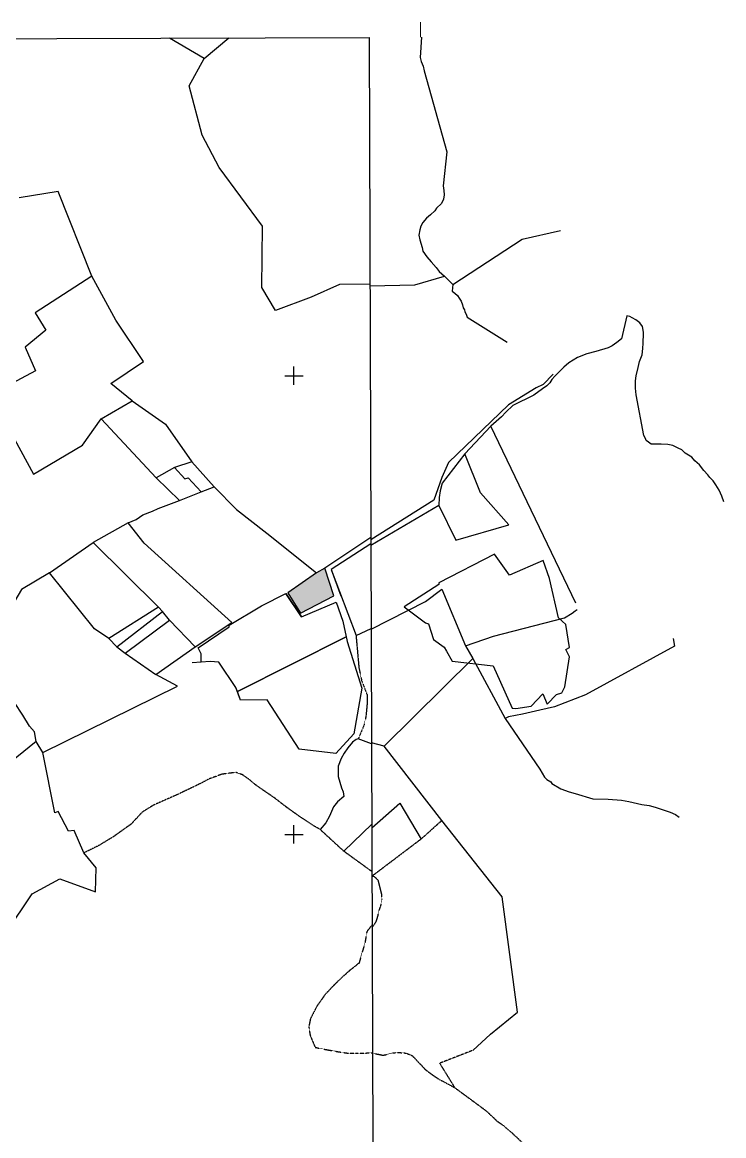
# Model space of a CAD drawing. Header units: millimetres. Extents: x 585668 to 596421, y 1344570 to 1349375.
# Drawn here: x 594891 to 596421, y 1346947 to 1349374 of the extents above; entities that cross this region are included whole.
import ezdxf

# ---------------------------------------------------------------- set-up
doc = ezdxf.new("R2010")
doc.units = ezdxf.units.MM
doc.linetypes.add('DIVIDE', pattern=[1.25, 0.5, -0.25, 0, -0.25, 0, -0.25])
doc.linetypes.add('HIDDEN', pattern=[0.375, 0.25, -0.125])
for name, color, linetype in [('2', 7, 'Continuous'), ('3', 7, 'Continuous'), ('42', 7, 'Continuous'), ('43', 7, 'Continuous'), ('CVL_CUADCON_LIN', 8, 'Continuous')]:
    doc.layers.add(name, color=color, linetype=linetype)

# ---------------------------------------------------------------- blocks, each defined once
blk = doc.blocks.new('COORD')
at = {"layer": '42', "color": 2, "linetype": 'Continuous'}
for p, q in [((-2, 0), (2, 0)), ((0, -2), (0, 2))]:
    blk.add_line(p, q, dxfattribs=at)
blk = doc.blocks.new('COORD$')
at = {"layer": '42', "color": 2, "linetype": 'Continuous'}
blk.add_blockref('COORD', (0, 0), dxfattribs=at)

msp = doc.modelspace()

# ---------------------------------------------------------------- hatches: boundary and pattern name
at = {"lineweight": 30, "true_color": 0x636466}
h = msp.add_hatch(color=251, dxfattribs=at)
h.dxf.hatch_style = 1
h.paths.add_polyline_path([(595551.452, 1348184.516), (595533.012, 1348174.145), (595470.708, 1348130.503), (595498.357, 1348086.358), (595571.143, 1348123.767)])

# ---------------------------------------------------------------- linework, layer by layer
at = {"color": 1}
msp.add_lwpolyline([(596077.095, 1348061.195), (596061.231, 1348076.337), (596041.155, 1348161.708), (596027.232, 1348201.333), (595953.744, 1348169.167), (595921.668, 1348215.071), (595800.07, 1348152.614), (595800.07, 1348148.514), (595724.417, 1348099.948), (595770.604, 1348064.997), (595777.689, 1348063.237), (595788.604, 1348028.512), (595811.864, 1348012.409), (595816.913, 1348003.374), (595829.23, 1347981.333), (595918.611, 1347971.231), (595959.617, 1347878.82), (595968.204, 1347878.351), (596001.447, 1347883.173), (596026.887, 1347910.176), (596035.967, 1347887.96), (596056.3, 1347908.638), (596067.877, 1347912.795), (596074.852, 1347925.848), (596084.859, 1347991.136), (596076.557, 1348006.994), (596085.233, 1348011.332)], close=True, dxfattribs=at)
at = {"layer": '2', "color": 1, "linetype": 'Continuous', "lineweight": 0}
msp.add_line((595760.21, 1349374.477), (595760.068, 1349341.711), dxfattribs=at)
at = {"layer": '2', "color": 1, "linetype": 'Continuous'}
for p, q in [((595288.047, 1349295.539), (595212.342, 1349339.911)), ((595288.047, 1349295.539), (595341.909, 1349340.332)), ((594969.907, 1349005.868), (594884.682, 1348991.69)), ((595042.982, 1348820.986), (594969.907, 1349005.868)), ((595042.982, 1348820.986), (594919.823, 1348741.087)), ((595811.973, 1348821.16), (595830.167, 1348803.043)), ((594919.823, 1348741.087), (594943.089, 1348702.989)), ((594943.089, 1348702.989), (594897.995, 1348665.894)), ((594897.995, 1348665.894), (594920.131, 1348614.319)), ((594920.131, 1348614.319), (594821.585, 1348561.883)), ((594821.585, 1348561.883), (594916.133, 1348388.931)), ((595183.509, 1348381.549), (595063.765, 1348509.756)), ((595913.638, 1348493.911), (595856.676, 1348433.648)), ((596098.567, 1348107.875), (595913.638, 1348493.911)), ((595223.165, 1348404.101), (595183.509, 1348381.549)), ((595260.9, 1348415.962), (595223.165, 1348404.101)), ((595309.998, 1348361.644), (595260.9, 1348415.962)), ((595183.509, 1348381.549), (595234.086, 1348331.567)), ((595234.086, 1348331.567), (595281.398, 1348350.903)), ((595281.398, 1348350.903), (595309.998, 1348361.644)), ((595799.694, 1348321.027), (595651.513, 1348233.663)), ((595122.287, 1348283.044), (595046.251, 1348240.517)), ((595157.557, 1348238.986), (595122.287, 1348283.044)), ((594950.902, 1348173.89), (595046.251, 1348240.517)), ((595046.251, 1348240.517), (595188.744, 1348099.358)), ((595348.662, 1348065.605), (595157.557, 1348238.986)), ((595651.455, 1348250.915), (595551.452, 1348184.516)), ((595551.452, 1348184.516), (595533.012, 1348174.145)), ((595571.143, 1348123.767), (595551.452, 1348184.516)), ((595533.012, 1348174.145), (595470.708, 1348130.503)), ((595470.708, 1348130.503), (595498.357, 1348086.358)), ((595498.357, 1348086.358), (595571.143, 1348123.767)), ((595188.744, 1348099.358), (595079.948, 1348030.8)), ((595097.413, 1348012.96), (595197.482, 1348089.803)), ((595116.107, 1347998.946), (595212.16, 1348071.17)), ((595268.668, 1348012.871), (595212.16, 1348071.17)), ((595268.668, 1348012.871), (595348.662, 1348065.605)), ((595079.948, 1348030.8), (595097.413, 1348012.96)), ((595097.413, 1348012.96), (595116.107, 1347998.946)), ((595182.656, 1347952.447), (595268.668, 1348012.871)), ((595116.107, 1347998.946), (595182.656, 1347952.447)), ((595680.852, 1347796.156), (595873.891, 1347987.279)), ((595229.929, 1347926.817), (595182.656, 1347952.447)), ((594936.188, 1347782.485), (595229.929, 1347926.817)), ((594936.188, 1347782.485), (594921.709, 1347806.456)), ((595652.962, 1347801.265), (595624.199, 1347812.141)), ((595653.548, 1347626.227), (595592.454, 1347567.384))]:
    msp.add_line(p, q, dxfattribs=at)
for points in [[(595761.839, 1349341.719), (595758.847, 1349297.916), (595761.596, 1349289.263), (595765.858, 1349278.571), (595767.839, 1349268.906), (595817.206, 1349092.07), (595809.704, 1349017.887), (595811.174, 1349007.715), (595811.634, 1348998.564), (595810.314, 1348988.91), (595805.69, 1348979.271), (595794.714, 1348968.894), (595791.129, 1348963.57), (595781.429, 1348954.46), (595773.01, 1348947.631), (595765.34, 1348938.257), (595760.469, 1348929.635), (595758.144, 1348922.274), (595756.048, 1348910.083), (595758.535, 1348899.907), (595763.782, 1348883.365), (595765.011, 1348875.481), (595773.58, 1348862.739), (595782.923, 1348852.028), (595793.78, 1348839.532), (595800.848, 1348831.116), (595811.973, 1348821.16)], [(595649.604, 1348803.733), (595583.361, 1348802.729), (595521.145, 1348775.094), (595443.7, 1348745.761), (595414.205, 1348796.491), (595415.352, 1348929.88), (595320.768, 1349057.611), (595283.952, 1349128.073), (595255.129, 1349235.972), (595288.047, 1349295.539)], [(595830.167, 1348803.043), (595981.823, 1348901.562), (596065.494, 1348920.8)], [(595130.944, 1348548.88), (595084.808, 1348587.226), (595155.961, 1348635.033), (595095.562, 1348725.297), (595042.982, 1348820.986)], [(595649.615, 1348799.908), (595747.861, 1348802.353), (595811.973, 1348821.16)], [(595830.167, 1348803.043), (595829.328, 1348788.56), (595834.892, 1348783.709), (595840.963, 1348778.856), (595844.489, 1348773.25), (595848.518, 1348766.372), (595851.271, 1348758.736), (595853.269, 1348752.12), (595855.53, 1348747.282), (595856.777, 1348742.956), (595859.545, 1348738.117), (595862.052, 1348731.752), (595948.639, 1348677.273)], [(596421.31, 1348328.728), (596417.056, 1348341.198), (596411.283, 1348354.438), (596403.724, 1348366.159), (596397.927, 1348374.569), (596391.105, 1348381.712), (596386.818, 1348387.575), (596378.231, 1348397.013), (596368.138, 1348409.761), (596358.531, 1348418.695), (596351.715, 1348426.6), (596337.534, 1348435.044), (596329.953, 1348442.445), (596321.843, 1348446.036), (596309.935, 1348451.928), (596299.276, 1348453.75), (596285.056, 1348454.568), (596273.878, 1348454.358), (596267.784, 1348454.891), (596262.955, 1348454.401), (596257.389, 1348458.745), (596252.076, 1348462.578), (596250.32, 1348466.905), (596247.053, 1348473.527), (596229.99, 1348562.041), (596229.053, 1348577.04), (596229.136, 1348592.798), (596229.955, 1348603.722), (596234.622, 1348621.749), (596237.739, 1348634.953), (596243.657, 1348649.162), (596244.747, 1348663.392), (596245.823, 1348674.824), (596245.854, 1348680.67), (596246.413, 1348690.325), (596246.204, 1348698.967), (596244.238, 1348711.429), (596238.181, 1348719.077), (596229.578, 1348725.466), (596221.22, 1348730.074), (596216.155, 1348732.89), (596210.066, 1348734.438), (596198.626, 1348684.16), (596187.917, 1348676.324), (596177.718, 1348668.994), (596169.312, 1348664.707), (596142.092, 1348656.936), (596122.504, 1348651.422), (596102.397, 1348643.877), (596083.536, 1348631.752), (596072.566, 1348622.647), (596062.097, 1348612.267), (596052.902, 1348602.646), (596046.258, 1348595.301), (596041.651, 1348588.712), (596035.266, 1348581.875), (596025.83, 1348575.05), (596007.215, 1348561.145), (595961.628, 1348538.706), (595946.057, 1348524.282), (595936.353, 1348514.408), (595913.638, 1348493.911)], [(596049.496, 1348607.171), (596027.661, 1348584.955), (596012.125, 1348577.138), (595951.732, 1348540.778), (595821.27, 1348414.98), (595806.365, 1348382.253), (595789.085, 1348332.507), (595651.472, 1348245.846)], [(595063.765, 1348509.756), (595130.944, 1348548.88), (595203.886, 1348498.389), (595260.9, 1348415.962)], [(594916.133, 1348388.931), (595022.949, 1348452.385), (595063.765, 1348509.756)], [(595799.694, 1348321.027), (595837.143, 1348245.14), (595952.897, 1348278.992), (595890.52, 1348348.37), (595856.676, 1348433.648)], [(595856.676, 1348433.648), (595807.316, 1348369.795), (595803.163, 1348352.784), (595800.547, 1348338.306), (595799.694, 1348321.027)], [(595223.165, 1348404.101), (595245.787, 1348378.953), (595253.128, 1348381.577), (595281.398, 1348350.903)], [(595309.998, 1348361.644), (595358.791, 1348312.149), (595424.882, 1348260.819), (595533.012, 1348174.145)], [(595122.287, 1348283.044), (595139.996, 1348290.359), (595154.117, 1348300.681), (595175.635, 1348308.293), (595188.02, 1348314.53), (595234.086, 1348331.567)], [(595651.501, 1348237.193), (595565.203, 1348181.623), (595619.308, 1348037.174), (595652.119, 1348052.778)], [(594950.902, 1348173.89), (594890.043, 1348137.887), (594842.852, 1348058.341), (594821.703, 1348015.421), (594803.062, 1347999.966), (594786.4, 1347989.615), (594771.769, 1347979.541)], [(595079.948, 1348030.8), (595048.728, 1348052.04), (594950.902, 1348173.89)], [(595652.125, 1348051.172), (595770.653, 1348111.717), (595806.608, 1348138.261), (595858.036, 1348015.298)], [(595212.16, 1348071.17), (595197.482, 1348089.803), (595197.482, 1348089.803), (595188.744, 1348099.358)], [(595858.036, 1348015.298), (595919.361, 1348035.896), (596074.013, 1348075.948), (596090.58, 1348086.557), (596096.956, 1348091.615), (596101.289, 1348094.394), (596101.289, 1348094.394)], [(595858.036, 1348015.298), (595873.891, 1347987.279), (595944.582, 1347856.361)], [(596311.027, 1348031.039), (596313.733, 1348014.254), (596119.618, 1347908.533), (596051.913, 1347882.369), (596020.375, 1347874.615), (595982.482, 1347866.124), (595952.221, 1347859.89), (595944.582, 1347856.361)], [(594921.709, 1347806.456), (594917.932, 1347827.499), (594907.386, 1347839.828), (594892.904, 1347864.052), (594874.579, 1347891.282)], [(595944.582, 1347856.361), (596019.954, 1347746.267), (596024.989, 1347737.606), (596030.53, 1347728.434), (596035.586, 1347723.839), (596044.194, 1347718.467), (596046.461, 1347714.901), (596065.958, 1347702.877), (596084.466, 1347696.45), (596097.151, 1347693.35), (596135.7, 1347681.76), (596168.971, 1347680.865), (596198.169, 1347678.208), (596214.668, 1347675.855), (596242.321, 1347669.139), (596258.819, 1347666.786), (596272.01, 1347663.429), (596304.719, 1347652.117), (596316.379, 1347647.495), (596324.22, 1347641.11)], [(594921.709, 1347806.456), (594809.585, 1347716.012), (594820.297, 1347663.545), (594635.783, 1347473.453)], [(595624.199, 1347812.141), (595619.388, 1347810.562), (595611.827, 1347804.633), (595601.538, 1347792.322), (595593.271, 1347781.05), (595586.536, 1347769.033), (595580.606, 1347752.96), (595580.334, 1347730.347), (595583.767, 1347717.937), (595587.71, 1347705.28), (595591.358, 1347696.683), (595592.737, 1347686.283), (595578.626, 1347674.944), (595569.848, 1347663.921), (595561.166, 1347643.752), (595553.695, 1347629.186), (595540.887, 1347614.814)], [(595873.977, 1347133.057), (595912.264, 1347168.232), (595971.194, 1347216.288), (595937.968, 1347467.782), (595806.247, 1347634.015), (595680.852, 1347796.156), (595652.952, 1347803.852)], [(595025.374, 1347563.489), (595004.283, 1347612.282), (594991.845, 1347611.124), (594969.547, 1347653.806), (594962.212, 1347650.674), (594936.188, 1347782.485)], [(595653.574, 1347618.337), (595715, 1347671.993), (595761.073, 1347593.529)], [(594492.215, 1346963.469), (594587.185, 1347066.421), (594642.028, 1347118.869), (594798.63, 1347305.341), (594913.239, 1347474.061), (594973.624, 1347506.757), (595050.906, 1347478.672), (595052.392, 1347531.023), (595025.374, 1347563.489)]]:
    msp.add_lwpolyline(points, dxfattribs=at)
at = {"layer": '2', "color": 1, "linetype": 'DIVIDE'}
msp.add_lwpolyline([(595619.308, 1348037.174), (595625.632, 1347966.874), (595631.51, 1347939.249), (595643.264, 1347908.642), (595643.246, 1347886.032), (595640.96, 1347861.617), (595636.843, 1347842.262), (595624.199, 1347812.141)], dxfattribs=at)
at = {"layer": '3', "color": 1, "linetype": 'HIDDEN'}
for p, q in [((595806.247, 1347634.015), (595761.073, 1347593.529)), ((595592.454, 1347567.384), (595540.887, 1347614.814)), ((595653.894, 1347522.842), (595592.454, 1347567.384))]:
    msp.add_line(p, q, dxfattribs=at)
for points in [[(595540.887, 1347614.814), (595527.086, 1347622.533), (595494.336, 1347644.264), (595467.202, 1347663.518), (595441.073, 1347683.8), (595414.971, 1347701.541), (595397.565, 1347713.792), (595384.491, 1347724.822), (595371.436, 1347734.074), (595357.156, 1347738.993), (595326.96, 1347735.093), (595299.877, 1347725.132), (595269.296, 1347709.542), (595243.001, 1347697.049), (595231.624, 1347691.585), (595177.5, 1347667.598), (595152.508, 1347652.071), (595128.892, 1347626.398), (595089.294, 1347598.257), (595057.479, 1347579.097), (595025.374, 1347563.489)], [(595761.073, 1347593.529), (595653.928, 1347512.592), (595658.279, 1347512.606), (595666.876, 1347504.947), (595674.839, 1347473.4), (595675.541, 1347461.96), (595672.672, 1347447.738), (595668.033, 1347435.05), (595666.98, 1347427.938), (595664.651, 1347419.815), (595662.072, 1347412.453), (595654.302, 1347401.019)], [(595654.284, 1347406.508), (595642.818, 1347391.898), (595638.515, 1347365.936), (595632.614, 1347347.069), (595626.002, 1347323.368), (595605.842, 1347307.388), (595588.722, 1347292.205), (595570.613, 1347274.47), (595552.515, 1347255.719), (595534.237, 1347229.852), (595519.791, 1347201.997), (595516.417, 1347184.429), (595519.151, 1347165.914), (595523.579, 1347155.548), (595530.098, 1347139.617), (595552.505, 1347135.044), (595579.488, 1347130.269), (595602.901, 1347126.724), (595622.463, 1347126.946), (595655.218, 1347127.54)], [(595655.222, 1347126.523), (595668.942, 1347124.467), (595678.33, 1347122.395), (595685.45, 1347123.893), (595699.439, 1347127.395), (595710.623, 1347128.622), (595728.396, 1347127.027), (595741.324, 1347121.892), (595760.018, 1347102.501), (595770.374, 1347091.278), (595784.29, 1347080.802), (595798.717, 1347071.087), (595834.433, 1347051.883)], [(595873.977, 1347133.057), (595801.689, 1347104.878), (595834.433, 1347051.883)], [(595834.433, 1347051.883), (595902.5, 1347001.798), (595927.271, 1346978.572), (595940.686, 1346969.369), (595958.135, 1346954.558), (595999.334, 1346915.509)]]:
    msp.add_lwpolyline(points, dxfattribs=at)
at = {"layer": '43', "color": 1, "linetype": 'Continuous'}
msp.add_lwpolyline([(588836.363, 1349319.229), (595647.803, 1349341.324), (595663.243, 1344731.827), (588850.773, 1344709.805), (588836.363, 1349319.229)], dxfattribs=at)
at = {"layer": 'CVL_CUADCON_LIN', "color": 1, "ltscale": 0.5, "flags": 128}
for points in [[(595565.203, 1348181.623), (595586.308, 1348124.177)], [(595576.324, 1348110.421), (595590.324, 1348068.421), (595600.324, 1348024.421), (595632.324, 1347922.421), (595614.324, 1347823.421), (595575.324, 1347780.421), (595495.324, 1347789.421), (595425.324, 1347897.421), (595367.324, 1347896.421), (595357.324, 1347924.421), (595320.324, 1347979.421), (595300.824, 1347980.694), (595281.324, 1347979.421)], [(595500.324, 1348078.421), (595466.324, 1348129.421)], [(595342.324, 1348056.421), (595342.324, 1348060.521)], [(595281.324, 1347979.421), (595261.824, 1347978.148)]]:
    msp.add_lwpolyline(points, dxfattribs=at)
for points in [[(595576.324, 1348110.421), (595590.324, 1348068.421), (595598.015, 1348034.579), (595360.552, 1347915.38), (595357.324, 1347924.421), (595320.324, 1347979.421), (595300.824, 1347980.694), (595281.324, 1347979.421), (595281.324, 1347997.421), (595275.324, 1348010.421), (595342.324, 1348056.421), (595342.324, 1348060.421), (595413.324, 1348102.421), (595466.324, 1348129.421), (595500.324, 1348078.421)], [(595576.324, 1348110.421), (595590.324, 1348068.421), (595600.324, 1348024.421), (595632.324, 1347922.421), (595614.324, 1347823.421), (595575.324, 1347780.421), (595495.324, 1347789.421), (595425.324, 1347897.421), (595367.324, 1347896.421), (595357.324, 1347924.421), (595320.324, 1347979.421), (595300.824, 1347980.694), (595281.324, 1347979.421), (595281.324, 1347997.421), (595275.324, 1348010.421), (595342.324, 1348056.421), (595342.324, 1348060.421), (595413.324, 1348102.421), (595466.324, 1348129.421), (595500.324, 1348078.421)], [(595598.015, 1348034.579), (595600.324, 1348024.421), (595632.324, 1347922.421), (595614.324, 1347823.421), (595575.324, 1347780.421), (595495.324, 1347789.421), (595425.324, 1347897.421), (595367.324, 1347896.421), (595360.552, 1347915.38)]]:
    msp.add_lwpolyline(points, close=True, dxfattribs=at)

# ---------------------------------------------------------------- block references
at = {"layer": '42', "color": 2, "linetype": 'Continuous', "xscale": 10, "yscale": 10}
msp.add_blockref('COORD$', (595483.803, 1348603.948), dxfattribs=at)
at = {"layer": '42', "color": 1, "linetype": 'Continuous', "xscale": 10, "yscale": 10}
msp.add_blockref('COORD$', (595483.803, 1347603.948), dxfattribs=at)

doc.saveas('drawing.dxf')
